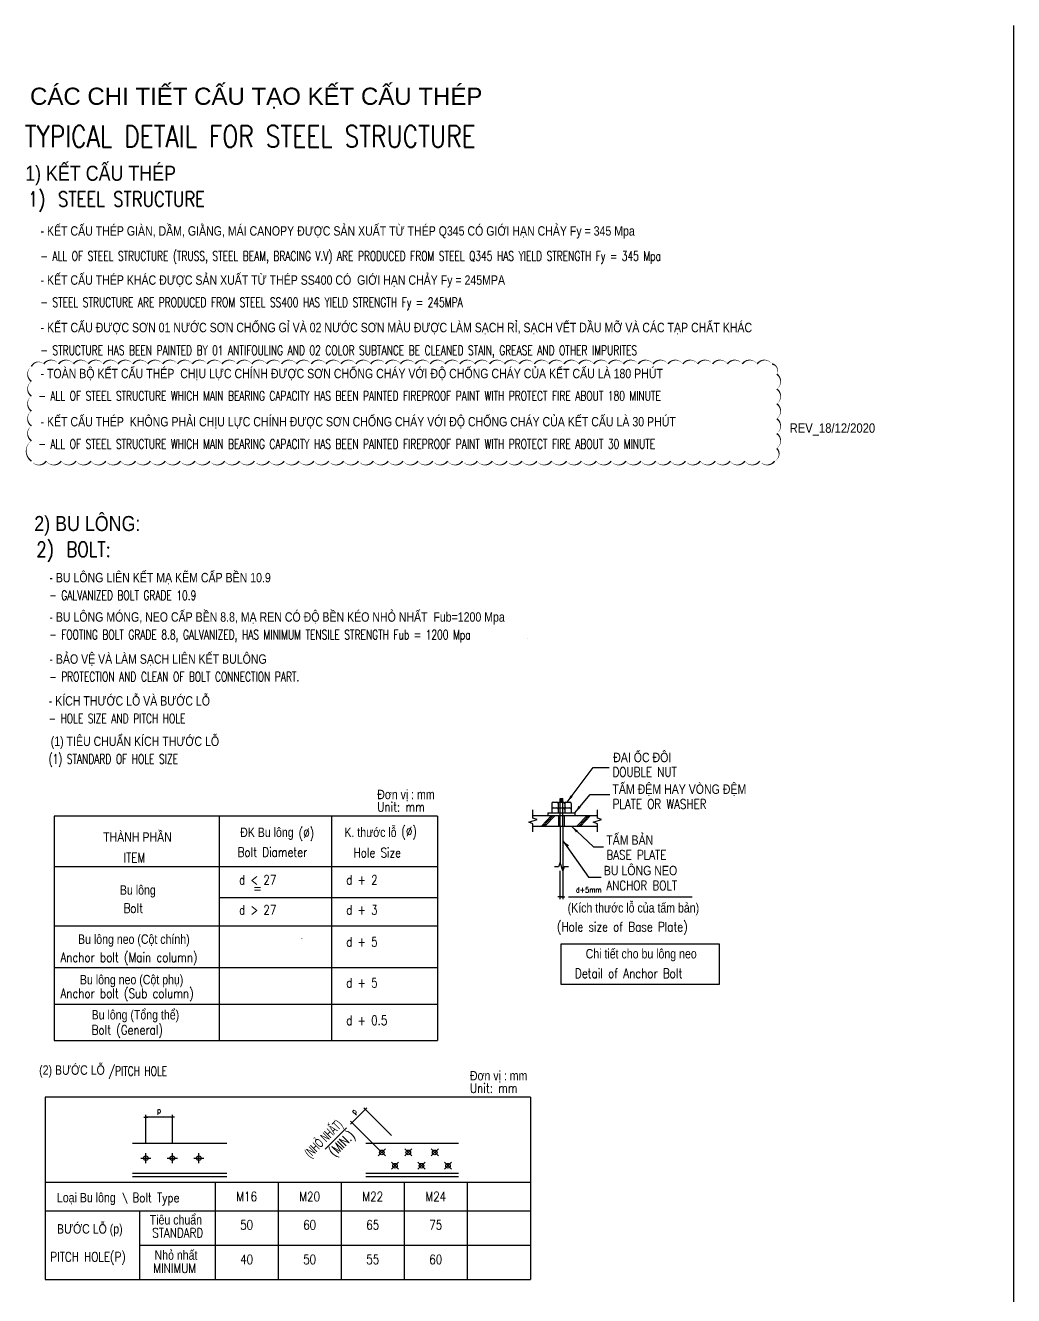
# Model space of a CAD drawing. Header units: millimetres. Extents: x 408913 to 1237273, y -191467 to -86666.
# Drawn here: x 1000067 to 1023057, y -159893 to -130337 of the extents above; entities that cross this region are included whole.
import ezdxf
from ezdxf.enums import TextEntityAlignment as Align

# ---------------------------------------------------------------- set-up
doc = ezdxf.new("R2010")
doc.units = ezdxf.units.MM
doc.header["$LTSCALE"] = 35
doc.header["$PDMODE"] = 3
for name, color, linetype in [('03-Dim', 1, 'Continuous'), ('BORDER', 3, 'Continuous'), ('CENT', 8, 'Continuous'), ('DIM', 1, 'Continuous'), ('ML', 4, 'Continuous'), ('STR.Dim_F-CL-B', 8, 'Continuous'), ('T', 7, 'Continuous'), ('TEXT', 4, 'Continuous'), ('X', 7, 'Continuous')]:
    doc.layers.add(name, color=color, linetype=linetype)
for name, color, linetype, lineweight in [('DIM-UBIK', 251, 'Continuous', 9), ('NDC_S_ENG TEXT', 2, 'Continuous', 9), ('NDC_S_ENG TITLE', 3, 'Continuous', 9), ('NDC_S_VN TEXT', 7, 'Continuous', 9)]:
    doc.layers.add(name, color=color, linetype=linetype, lineweight=lineweight)
doc.styles.add('Arial', font='arial.ttf', dxfattribs={"width": 0.6})
doc.styles.add('GHS', font='romans.shx', dxfattribs={"width": 0.8, "bigfont": 'vns.shx'})
doc.styles.add('NDC_ARIAL', font='arial.ttf', dxfattribs={"width": 0.85})
doc.styles.add('NDC_ROMANS', font='romans.shx', dxfattribs={"width": 0.8})
doc.styles.add('ROMANS', font='romans', dxfattribs={"width": 0.75, "bigfont": 'vns'})
doc.dimstyles.new('DIM-25', dxfattribs={"dimtxt": 80, "dimasz": 0.1, "dimexe": 30, "dimexo": 0, "dimgap": 30, "dimtad": 1, "dimdec": 0, "dimdsep": 46, "dimtxsty": 'NDC_ARIAL', "dimblk": 'D3', "dimcen": 3, "dimdle": 300, "dimclrd": 256, "dimclre": 256, "dimclrt": 2, "dimadec": 0, "dimazin": 0, "dimtfac": 1, "dimtdec": 0, "dimtix": 1, "dimtmove": 2, "dimatfit": 0, "dimfxl": 1, "dimtolj": 1, "dimtzin": 0, "dimarcsym": 0})

# ---------------------------------------------------------------- blocks, each defined once
blk = doc.blocks.new('D3')
at = {"layer": '03-Dim'}
blk.add_line((300, 0), (-300, 0), dxfattribs=at)
at = {"layer": '03-Dim', "color": 2, "const_width": 125}
blk.add_lwpolyline([(-62.5, 0, 1), (62.5, 0, 1)], format="xyb", close=True, dxfattribs=at)
blk = doc.blocks.new('*D365')
at = {"layer": '03-Dim', "lineweight": -2, "transparency": 16777216}
for p, q in [((1012502, -150012), (1012502, -150665)), ((1012568, -150012), (1012568, -150665)), ((1012502, -150617), (1012501, -150617)), ((1012568, -150617), (1012502, -150617)), ((1012568, -150617), (1012569, -150617))]:
    blk.add_line(p, q, dxfattribs=at)
at = {"layer": 'DEFPOINTS', "color": 0, "transparency": 16777216}
for p in [(1012502, -150012), (1012568, -150012), (1012502, -150617)]:
    blk.add_point(p, dxfattribs=at)
at = {"layer": '03-Dim', "lineweight": -2, "transparency": 16777216, "xscale": 0.16, "yscale": 0.16, "zscale": 0.16}
blk.add_blockref('D3', (1012502, -150617), dxfattribs=at)
at = {"layer": '03-Dim', "lineweight": -2, "transparency": 16777216, "xscale": 0.16, "yscale": 0.16, "zscale": 0.16, "rotation": 180}
blk.add_blockref('D3', (1012568, -150617), dxfattribs=at)
at = {"layer": '03-Dim', "color": 2, "transparency": 16777216, "insert": (1013173, -150452), "char_height": 128, "attachment_point": 5, "style": 'ROMANS'}
blk.add_mtext('\\A1;d+5mm', dxfattribs=at)
blk = doc.blocks.new('*D366')
at = {"layer": '03-Dim', "lineweight": -2, "transparency": 16777216}
for p, q in [((1002869, -156349), (1002869, -155690)), ((1003485, -155738), (1002869, -155738)), ((1003485, -156349), (1003485, -155690))]:
    blk.add_line(p, q, dxfattribs=at)
at = {"layer": 'DEFPOINTS', "color": 0, "transparency": 16777216}
for p in [(1002869, -155738), (1002869, -156349), (1003485, -156349)]:
    blk.add_point(p, dxfattribs=at)
at = {"layer": '03-Dim', "lineweight": -2, "transparency": 16777216, "xscale": 0.16, "yscale": 0.16, "zscale": 0.16, "rotation": 180}
blk.add_blockref('D3', (1002869, -155738), dxfattribs=at)
at = {"layer": '03-Dim', "lineweight": -2, "transparency": 16777216, "xscale": 0.16, "yscale": 0.16, "zscale": 0.16}
blk.add_blockref('D3', (1003485, -155738), dxfattribs=at)
at = {"layer": '03-Dim', "color": 2, "transparency": 16777216, "insert": (1003177, -155605), "char_height": 128, "attachment_point": 5, "style": 'ROMANS'}
blk.add_mtext('\\A1;p', dxfattribs=at)
blk = doc.blocks.new('*D367')
at = {"layer": '03-Dim', "lineweight": -2, "transparency": 16777216}
for p, q in [((1007973, -155559), (1007665, -155867)), ((1008583, -156169), (1007939, -155525)), ((1008275, -156477), (1007631, -155833))]:
    blk.add_line(p, q, dxfattribs=at)
at = {"layer": 'DEFPOINTS', "color": 0, "transparency": 16777216}
for p in [(1007665, -155867), (1008583, -156169), (1008275, -156477)]:
    blk.add_point(p, dxfattribs=at)
at = {"layer": '03-Dim', "lineweight": -2, "transparency": 16777216, "xscale": 0.16, "yscale": 0.16, "zscale": 0.16}
for p, rotation in [((1007973, -155559), 44.99999999941047), ((1007665, -155867), 224.9999999994105)]:
    blk.add_blockref('D3', p, dxfattribs=dict(at, rotation=rotation))
at = {"layer": '03-Dim', "color": 2, "transparency": 16777216, "insert": (1007724, -155618), "char_height": 128, "attachment_point": 5, "rotation": 45, "style": 'ROMANS'}
blk.add_mtext('\\A1;p', dxfattribs=at)

msp = doc.modelspace()

# ---------------------------------------------------------------- linework, layer by layer
for p, q in [((1012667.3, -148409.9), (1013278.6, -147607.5)), ((1013278.6, -147607.5), (1013651, -147607.5)), ((1012851.8, -148659.4), (1013206.6, -148230.6)), ((1013206.9, -148230.4), (1013660.7, -148230.4)), ((1012773.6, -148971.2), (1013280.1, -149450.5)), ((1012570.6, -149312.8), (1013169.2, -150153.2)), ((1013280.1, -149450.5), (1013519.5, -149450.5)), ((1013169.2, -150153.2), (1013458.5, -150153.2))]:
    msp.add_line(p, q)
msp.add_arc((1011746.7, -144598.6), 0.396, 90, 142.70166)
at = {"layer": 'BORDER'}
for p, q in [((1012504.1, -148325.1), (1012570.6, -148325.1)), ((1012504.1, -148409.9), (1012504.1, -148325.1)), ((1012504.1, -148342.1), (1012570.6, -148342.1)), ((1012504.1, -148359), (1012570.6, -148359)), ((1012570.6, -148409.9), (1012570.6, -148325.1)), ((1012222.9, -148659.4), (1012851.8, -148659.4)), ((1012222.9, -148659.4), (1012222.9, -148721.7)), ((1012312.8, -148439.6), (1012312.8, -148659.4)), ((1012342.5, -148409.9), (1012432.4, -148409.9)), ((1012342.5, -148541), (1012432.4, -148541)), ((1012462.1, -148439.6), (1012462.1, -148659.4)), ((1012491.8, -148409.9), (1012582.8, -148409.9)), ((1012491.8, -148541), (1012582.8, -148541)), ((1012504.1, -148376), (1012570.6, -148376)), ((1012504.1, -148392.9), (1012570.6, -148392.9)), ((1012504.1, -148971.2), (1012504.1, -148409.9)), ((1012570.6, -148971.2), (1012570.6, -148409.9)), ((1012612.5, -148439.6), (1012612.5, -148659.4)), ((1012642.2, -148409.9), (1012732.1, -148409.9)), ((1012642.2, -148541), (1012732.1, -148541)), ((1012761.8, -148439.6), (1012761.8, -148659.4)), ((1012851.8, -148659.4), (1012851.8, -148721.7)), ((1011874.4, -148721.7), (1013373, -148721.7)), ((1012071.5, -148971.2), (1012306, -148721.7)), ((1012112.2, -148971.2), (1012346.8, -148721.7)), ((1012153, -148971.2), (1012387.6, -148721.7)), ((1012472.6, -148721.7), (1012472.6, -148971.2)), ((1012602, -148721.7), (1012602, -148971.2)), ((1012898.8, -148971.2), (1013133.4, -148721.7)), ((1012939.5, -148971.2), (1013174.1, -148721.7)), ((1012980.3, -148971.2), (1013214.9, -148721.7)), ((1011874.4, -148971.2), (1013373, -148971.2)), ((1012504.1, -148971.2), (1012504.1, -149821)), ((1012570.6, -148971.2), (1012570.6, -150005.8))]:
    msp.add_line(p, q, dxfattribs=at)
for points in [[(1011874.4, -149103.2), (1011874.4, -148912.5), (1011775.4, -148877.4), (1011973.4, -148815.5), (1011874.4, -148780.5), (1011874.4, -148589.7)], [(1013373, -149103.2), (1013373, -148912.5), (1013274, -148877.4), (1013472, -148815.5), (1013373, -148780.5), (1013373, -148589.7)], [(1012702.6, -149913.4), (1012603.3, -149913.4), (1012568.3, -150012.4), (1012506.4, -149814.4), (1012471.3, -149913.4), (1012372.1, -149913.4)]]:
    msp.add_lwpolyline(points, dxfattribs=at)
for centre, radius, start, end in [((1013206.9, -148230.8), 0.396, 90, 140.39604), ((1012342.5, -148439.6), 29.7, 90, 180), ((1012342.5, -148570.7), 29.7, 90, 180), ((1012432.4, -148439.6), 29.7, 0, 90), ((1012432.4, -148570.7), 29.7, 0, 90), ((1012491.8, -148439.6), 29.7, 90, 180), ((1012491.8, -148570.7), 29.7, 90, 180), ((1012582.8, -148439.6), 29.7, 0, 90), ((1012582.8, -148570.7), 29.7, 0, 90), ((1012642.2, -148439.6), 29.7, 90, 180), ((1012642.2, -148570.7), 29.7, 90, 180), ((1012732.1, -148439.6), 29.7, 0, 90), ((1012732.1, -148570.7), 29.7, 0, 90)]:
    msp.add_arc(centre, radius, start, end, dxfattribs=at)
for points in [[(1012798.9, -148286.1), (1012751.7, -148250.1), (1012667.3, -148409.9)], [(1012983.4, -148535.6), (1012936.1, -148499.6), (1012851.8, -148659.4)], [(1012877.9, -149118.8), (1012920.1, -149077), (1012773.6, -148971.2)], [(1012674.8, -149460.4), (1012717.1, -149418.6), (1012570.6, -149312.8)]]:
    msp.add_solid(points, dxfattribs=at)
at = {"layer": 'CENT'}
for p, q in [((1002869.2, -156813.8), (1002869.2, -156577.6)), ((1003485.2, -156813.8), (1003485.2, -156577.6)), ((1004101.2, -156813.8), (1004101.2, -156577.6)), ((1008441.7, -156643.8), (1008274.7, -156476.8)), ((1008274.7, -156643.8), (1008441.7, -156476.8)), ((1009057.7, -156643.8), (1008890.7, -156476.8)), ((1008890.7, -156643.8), (1009057.7, -156476.8)), ((1009506.7, -156643.8), (1009673.7, -156476.8)), ((1009673.7, -156643.8), (1009506.7, -156476.8)), ((1002751.1, -156695.7), (1002987.3, -156695.7)), ((1003367.1, -156695.7), (1003603.3, -156695.7)), ((1003983.1, -156695.7), (1004219.3, -156695.7)), ((1008582.7, -156954.5), (1008749.7, -156787.5)), ((1008749.7, -156954.5), (1008582.7, -156787.5)), ((1009198.7, -156954.5), (1009365.7, -156787.5)), ((1009365.7, -156954.5), (1009198.7, -156787.5)), ((1009814.7, -156954.5), (1009981.7, -156787.5)), ((1009981.7, -156954.5), (1009814.7, -156787.5))]:
    msp.add_line(p, q, dxfattribs=at)
at = {"layer": 'DEFPOINTS', "color": 1}
msp.add_lwpolyline([(1000207.5, -140475.2, 0, 34.6, 0.5205671), (1000553.3, -140475.2, 0, 34.6, 0.5205671), (1000899, -140475.2, 0, 34.6, 0.5205671), (1001244.8, -140475.2, 0, 34.6, 0.5205671), (1001590.6, -140475.2, 0, 34.6, 0.5205671), (1001936.4, -140475.2, 0, 34.6, 0.5205671), (1002282.2, -140475.2, 0, 34.6, 0.5205671), (1002627.9, -140475.2, 0, 34.6, 0.5205671), (1002973.7, -140475.2, 0, 34.6, 0.5205671), (1003319.5, -140475.2, 0, 34.6, 0.5205671), (1003665.3, -140475.2, 0, 34.6, 0.5205671), (1004011.1, -140475.2, 0, 34.6, 0.5205671), (1004356.8, -140475.2, 0, 34.6, 0.5205671), (1004702.6, -140475.2, 0, 34.6, 0.5205671), (1005048.4, -140475.2, 0, 34.6, 0.5205671), (1005394.2, -140475.2, 0, 34.6, 0.5205671), (1005739.9, -140475.2, 0, 34.6, 0.5205671), (1006085.7, -140475.2, 0, 34.6, 0.5205671), (1006431.5, -140475.2, 0, 34.6, 0.5205671), (1006777.3, -140475.2, 0, 34.6, 0.5205671), (1007123.1, -140475.2, 0, 34.6, 0.5205671), (1007468.8, -140475.2, 0, 34.6, 0.5205671), (1007814.6, -140475.2, 0, 34.6, 0.5205671), (1008160.4, -140475.2, 0, 34.6, 0.5205671), (1008506.2, -140475.2, 0, 34.6, 0.5205671), (1008852, -140475.2, 0, 34.6, 0.5205671), (1009197.7, -140475.2, 0, 34.6, 0.5205671), (1009543.5, -140475.2, 0, 34.6, 0.5205671), (1009889.3, -140475.2, 0, 34.6, 0.5205671), (1010235.1, -140475.2, 0, 34.6, 0.5205671), (1010580.9, -140475.2, 0, 34.6, 0.5205671), (1010926.6, -140475.2, 0, 34.6, 0.5205671), (1011272.4, -140475.2, 0, 34.6, 0.5205671), (1011618.2, -140475.2, 0, 34.6, 0.5205671), (1011964, -140475.2, 0, 34.6, 0.5205671), (1012309.8, -140475.2, 0, 34.6, 0.5205671), (1012655.5, -140475.2, 0, 34.6, 0.5205671), (1013001.3, -140475.2, 0, 34.6, 0.5205671), (1013347.1, -140475.2, 0, 34.6, 0.5205671), (1013692.9, -140475.2, 0, 34.6, 0.5205671), (1014038.6, -140475.2, 0, 34.6, 0.5205671), (1014384.4, -140475.2, 0, 34.6, 0.5205671), (1014730.2, -140475.2, 0, 34.6, 0.5205671), (1015076, -140475.2, 0, 34.6, 0.5205671), (1015421.8, -140475.2, 0, 34.6, 0.5205671), (1015767.5, -140475.2, 0, 34.6, 0.5205671), (1016113.3, -140475.2, 0, 34.6, 0.5205671), (1016459.1, -140475.2, 0, 34.6, 0.5205671), (1016804.9, -140475.2, 0, 34.6, 0.5205671), (1017150.7, -140475.2, 0, 34.6, 0.5205671), (1017496.4, -140475.2, 0, 34.6, 0.5205671), (1017546.8, -140179.8, 0, 34.6, 0.5205671), (1017546.8, -139834, 0, 34.6, 0.5205671), (1017546.8, -139488.2, 0, 34.6, 0.5205671), (1017546.8, -139142.4, 0, 34.6, 0.5205671), (1017546.8, -138796.7, 0, 34.6, 0.5205671), (1017546.8, -138450.9, 0, 34.6, 0.5205671), (1017437.2, -138214.7, 0, 34.6, 0.5205671), (1017091.4, -138214.7, 0, 34.6, 0.5205671), (1016745.7, -138214.7, 0, 34.6, 0.5205671), (1016399.9, -138214.7, 0, 34.6, 0.5205671), (1016054.1, -138214.7, 0, 34.6, 0.5205671), (1015708.3, -138214.7, 0, 34.6, 0.5205671), (1015362.5, -138214.7, 0, 34.6, 0.5205671), (1015016.8, -138214.7, 0, 34.6, 0.5205671), (1014671, -138214.7, 0, 34.6, 0.5205671), (1014325.2, -138214.7, 0, 34.6, 0.5205671), (1013979.4, -138214.7, 0, 34.6, 0.5205671), (1013633.7, -138214.7, 0, 34.6, 0.5205671), (1013287.9, -138214.7, 0, 34.6, 0.5205671), (1012942.1, -138214.7, 0, 34.6, 0.5205671), (1012596.3, -138214.7, 0, 34.6, 0.5205671), (1012250.5, -138214.7, 0, 34.6, 0.5205671), (1011904.8, -138214.7, 0, 34.6, 0.5205671), (1011559, -138214.7, 0, 34.6, 0.5205671), (1011213.2, -138214.7, 0, 34.6, 0.5205671), (1010867.4, -138214.7, 0, 34.6, 0.5205671), (1010521.6, -138214.7, 0, 34.6, 0.5205671), (1010175.9, -138214.7, 0, 34.6, 0.5205671), (1009830.1, -138214.7, 0, 34.6, 0.5205671), (1009484.3, -138214.7, 0, 34.6, 0.5205671), (1009138.5, -138214.7, 0, 34.6, 0.5205671), (1008792.7, -138214.7, 0, 34.6, 0.5205671), (1008447, -138214.7, 0, 34.6, 0.5205671), (1008101.2, -138214.7, 0, 34.6, 0.5205671), (1007755.4, -138214.7, 0, 34.6, 0.5205671), (1007409.6, -138214.7, 0, 34.6, 0.5205671), (1007063.8, -138214.7, 0, 34.6, 0.5205671), (1006718.1, -138214.7, 0, 34.6, 0.5205671), (1006372.3, -138214.7, 0, 34.6, 0.5205671), (1006026.5, -138214.7, 0, 34.6, 0.5205671), (1005680.7, -138214.7, 0, 34.6, 0.5205671), (1005335, -138214.7, 0, 34.6, 0.5205671), (1004989.2, -138214.7, 0, 34.6, 0.5205671), (1004643.4, -138214.7, 0, 34.6, 0.5205671), (1004297.6, -138214.7, 0, 34.6, 0.5205671), (1003951.8, -138214.7, 0, 34.6, 0.5205671), (1003606.1, -138214.7, 0, 34.6, 0.5205671), (1003260.3, -138214.7, 0, 34.6, 0.5205671), (1002914.5, -138214.7, 0, 34.6, 0.5205671), (1002568.7, -138214.7, 0, 34.6, 0.5205671), (1002222.9, -138214.7, 0, 34.6, 0.5205671), (1001877.2, -138214.7, 0, 34.6, 0.5205671), (1001531.4, -138214.7, 0, 34.6, 0.5205671), (1001185.6, -138214.7, 0, 34.6, 0.5205671), (1000839.8, -138214.7, 0, 34.6, 0.5205671), (1000494, -138214.7, 0, 34.6, 0.5205671), (1000207.5, -138273.9, 0, 34.6, 0.5205671), (1000207.5, -138619.7, 0, 34.6, 0.5205671), (1000207.5, -138965.4, 0, 34.6, 0.5205671), (1000207.5, -139311.2, 0, 34.6, 0.5205671), (1000207.5, -139657, 0, 34.6, 0.5205671), (1000207.5, -140002.8, 0, 34.6, 0.5205671)], format="xyseb", close=True, dxfattribs=at)
at = {"layer": 'DIM'}
for p, q in [((1012700.3, -150617), (1015580, -150617)), ((1007540.2, -155991.2), (1007043.5, -156487.9))]:
    msp.add_line(p, q, dxfattribs=at)
at = {"layer": 'ML'}
for p, q in [((1004574.2, -148733.7), (1004574.2, -153956.4)), ((1007184.9, -148733.7), (1007184.9, -153956.4)), ((1000736.1, -149905.4), (1009657.3, -149905.4)), ((1002556.8, -156349.2), (1004751.4, -156349.2)), ((1007986, -156349.2), (1010139.6, -156349.2)), ((1002556.8, -157042.2), (1004751.4, -157042.2)), ((1002556.8, -157119.2), (1004751.4, -157119.2)), ((1007986, -157042.2), (1010139.6, -157042.2)), ((1007986, -157119.2), (1010139.6, -157119.2)), ((1011813.8, -157257.7), (1000523.4, -157257.7)), ((1004480.5, -157257.7), (1004480.5, -159519.7)), ((1005947.2, -157257.7), (1005947.2, -159519.7)), ((1007413.8, -157257.7), (1007413.8, -159519.7)), ((1008880.5, -157257.7), (1008880.5, -159519.7)), ((1010347.2, -157257.7), (1010347.2, -159519.7)), ((1000523.4, -157917.7), (1011813.8, -157917.7)), ((1002723.4, -157917.7), (1002723.4, -159519.7)), ((1002723.4, -158720.2), (1011813.8, -158720.2))]:
    msp.add_line(p, q, dxfattribs=at)
for centre in [(1002869.2, -156695.7), (1003485.2, -156695.7), (1004101.2, -156695.7), (1008358.2, -156560.3), (1008974.2, -156560.3), (1009590.2, -156560.3), (1008666.2, -156871), (1009282.2, -156871), (1009898.2, -156871)]:
    msp.add_circle(centre, 53.2, dxfattribs=at)
at = {"layer": 'STR.Dim_F-CL-B'}
msp.add_line((1023056.5, -130337.2), (1023056.5, -186337.2), dxfattribs=at)
at = {"layer": 'T'}
for p, q in [((1000736.1, -148733.7), (1000736.1, -153956.4)), ((1009657.3, -148733.7), (1000736.1, -148733.7)), ((1009657.3, -148733.7), (1009657.3, -153956.4)), ((1000736.1, -153956.4), (1009657.3, -153956.4)), ((1000523.4, -155277.7), (1000523.4, -159519.7)), ((1011813.8, -155277.7), (1000523.4, -155277.7)), ((1011813.8, -155277.7), (1011813.8, -159519.7)), ((1000523.4, -159519.7), (1011813.8, -159519.7))]:
    msp.add_line(p, q, dxfattribs=at)
msp.add_lwpolyline([(1012524.7, -152649.4), (1016218.2, -152649.4), (1016218.2, -151712.2), (1012524.7, -151712.2)], close=True, dxfattribs=at)
at = {"layer": 'X'}
for p, q in [((1004574.2, -150631.2), (1009657.3, -150631.2)), ((1000736.1, -151291.2), (1009657.3, -151291.2)), ((1000736.1, -152259.7), (1009657.3, -152259.7)), ((1000736.1, -153109.2), (1009657.3, -153109.2))]:
    msp.add_line(p, q, dxfattribs=at)

# ---------------------------------------------------------------- texts
at = {"layer": '03-Dim', "char_height": 220, "attachment_point": 5, "rotation": 45}
for s, insert, style in [('(NHỎ NHẤT)', (1007024.1, -156262.5), 'Arial'), ('(MIN.)', (1007452.3, -156380), 'GHS')]:
    msp.add_mtext(s, dxfattribs=dict(at, insert=insert, style=style))
at = {"layer": 'DEFPOINTS', "color": 1, "style": 'NDC_ARIAL', "width": 0.85}
msp.add_text('REV_18/12/2020', height=220, dxfattribs=at).set_placement((1017846.5, -139816.5))
at = {"layer": 'DIM-UBIK', "ltscale": 10, "insert": (1006493.7, -151587.8), "char_height": 3.67, "attachment_point": 1, "style": 'ROMANS'}
msp.add_mtext_dynamic_manual_height_columns('²', width=1443.873, gutter_width=10, heights=[0], dxfattribs=at)
at = {"layer": 'NDC_S_ENG TEXT', "style": 'NDC_ROMANS'}
for s, width, p in [('- ALL OF STEEL STRUCTURE (TRUSS, STEEL BEAM, BRACING V.V) ARE PRODUCED FROM STEEL Q345 HAS YIELD STRENGTH Fy = 345 Mpa', 0.7, (1000418.4, -135813.7)), ('- STEEL STRUCTURE ARE PRODUCED FROM STEEL SS400 HAS YIELD STRENGTH Fy = 245MPA', 0.7, (1000418.4, -136890.5)), ('- STRUCTURE HAS BEEN PAINTED BY 01 ANTIFOULING AND 02 COLOR SUBTANCE BE CLEANED STAIN, GREASE AND OTHER IMPURITES', 0.7, (1000418.4, -138007)), ('- ALL OF STEEL STRUCTURE WHICH MAIN BEARING CAPACITY HAS BEEN PAINTED FIREPROOF PAINT WITH PROTECT FIRE ABOUT 180 MINUTE', 0.7, (1000371.3, -139066.2)), ('- ALL OF STEEL STRUCTURE WHICH MAIN BEARING CAPACITY HAS BEEN PAINTED FIREPROOF PAINT WITH PROTECT FIRE ABOUT 30 MINUTE', 0.7, (1000371.3, -140186.7)), ('- GALVANIZED BOLT GRADE 10.9', 0.7, (1000622.9, -143707.4)), ('- FOOTING BOLT GRADE 8.8, GALVANIZED, HAS MINIMUM TENSILE STRENGTH Fub = 1200 Mpa', 0.7, (1000622.9, -144623.5)), ('- PROTECTION AND CLEAN OF BOLT CONNECTION PART.', 0.7, (1000622.9, -145602.2)), ('- HOLE SIZE AND PITCH HOLE', 0.7, (1000608.1, -146575.7)), ('(1) STANDARD OF HOLE SIZE', 0.7, (1000608.1, -147516.5)), ('DOUBLE NUT', 0.8, (1013726.2, -147820.3)), ('PLATE OR WASHER', 0.8, (1013726.2, -148564.7)), ('Unit: mm', 0.8, (1008252, -148630)), ('Bolt Diameter', 0.8, (1005003, -149683.7)), ('Hole Size', 0.8, (1007701.5, -149695.7)), ('BASE PLATE', 0.8, (1013583.5, -149748.6)), ('ITEM', 0.8, (1002349.7, -149811.8)), ('ANCHOR BOLT', 0.8, (1013583.5, -150458.1)), ('Bolt', 0.8, (1002349.7, -150986.8)), ('(Hole size of Base Plate)', 0.8, (1012434.3, -151420.5)), ('Anchor bolt (Main column)', 0.8, (1000881.7, -152131.2)), ('Detail of Anchor Bolt', 0.8, (1012853.1, -152503.6)), ('Anchor bolt (Sub column)', 0.8, (1000881.7, -152970.4)), ('Bolt (General)', 0.8, (1001607.2, -153819.9)), ('/PITCH HOLE', 0.7, (1002004.4, -154778.9)), ('Unit: mm', 0.8, (1010408.5, -155174)), ('\\ Bolt Type', 0.8, (1002329.6, -157722)), ('STANDARD', 0.8, (1003018.6, -158542.1)), ('PITCH HOLE(P)', 0.8, (1000647.2, -159101.4)), ('MINIMUM', 0.8, (1003042.5, -159363.3))]:
    msp.add_text(s, height=220, dxfattribs=dict(at, width=width)).set_placement(p)
at = {"layer": 'NDC_S_ENG TEXT', "ltscale": 30, "insert": (999775.3, -132669.6), "char_height": 500, "width": 19103.151, "attachment_point": 1, "style": 'NDC_ROMANS'}
msp.add_mtext(' TYPICAL DETAIL FOR STEEL STRUCTURE', dxfattribs=at)
at = {"layer": 'NDC_S_ENG TEXT', "insert": (999775.3, -134204.7), "char_height": 350, "width": 19103.151, "attachment_point": 1, "style": 'NDC_ROMANS'}
msp.add_mtext('\\pi-700,l1050,t1050,1400;1)^ISTEEL STRUCTURE', dxfattribs=at)
at = {"layer": 'NDC_S_ENG TITLE', "insert": (999622, -142354.7), "char_height": 350, "width": 19103.151, "attachment_point": 1, "style": 'NDC_ROMANS'}
msp.add_mtext('\\pi-700,l1400,t1400,1750;2)^IBOLT:', dxfattribs=at)
at = {"layer": 'NDC_S_VN TEXT', "style": 'NDC_ARIAL'}
msp.add_text('CÁC CHI TIẾT CẤU TẠO KẾT CẤU THÉP', height=400, dxfattribs=at).set_placement((1000174.3, -132185.4))
at = {"layer": 'NDC_S_VN TEXT', "style": 'NDC_ARIAL', "width": 0.85}
for s, p in [('1) KẾT CẤU THÉP', (1000060.8, -133953)), ('2) BU LÔNG:', (1000272.4, -142103))]:
    msp.add_text(s, height=350, dxfattribs=at).set_placement(p)
at = {"layer": 'T', "style": 'Arial', "width": 0.8}
msp.add_text('Chi tiết cho bu lông neo', height=220, dxfattribs=at).set_placement((1014392.9, -151957.9), align=Align.MIDDLE)
at = {"layer": 'TEXT', "color": 0, "width": 0.8}
for s, style, p in [('- KẾT CẤU THÉP GIÀN, DẦM, GIẰNG, MÁI CANOPY ĐƯỢC SẢN XUẤT TỪ THÉP Q345 CÓ GIỚI HẠN CHẢY Fy = 345 Mpa ', 'Arial', (1000418.4, -135230)), ('- KẾT CẤU THÉP KHÁC ĐƯỢC SẢN XUẤT TỪ THÉP SS400 CÓ  GIỚI HẠN CHẢY Fy = 245MPA', 'Arial', (1000418.4, -136372.5)), ('- KẾT CẤU ĐƯỢC SƠN 01 NƯỚC SƠN CHỐNG GỈ VÀ 02 NƯỚC SƠN MÀU ĐƯỢC LÀM SẠCH RỈ, SẠCH VẾT DẦU MỠ VÀ CÁC TẠP CHẤT KHÁC', 'Arial', (1000418.4, -137477)), ('- TOÀN BỘ KẾT CẤU THÉP  CHỊU LỰC CHÍNH ĐƯỢC SƠN CHỐNG CHÁY VỚI ĐỘ CHỐNG CHÁY CỦA KẾT CẤU LÀ 180 PHÚT', 'Arial', (1000418.4, -138547.6)), ('- KẾT CẤU THÉP  KHÔNG PHẢI CHỊU LỰC CHÍNH ĐƯỢC SƠN CHỐNG CHÁY VỚI ĐỘ CHỐNG CHÁY CỦA KẾT CẤU LÀ 30 PHÚT', 'Arial', (1000418.4, -139668.1)), ('- BU LÔNG LIÊN KẾT MẠ KẼM CẤP BỀN 10.9', 'Arial', (1000625, -143296.4)), ('- BU LÔNG MÓNG, NEO CẤP BỀN 8.8, MẠ REN CÓ ĐỘ BỀN KÉO NHỎ NHẤT  Fub=1200 Mpa', 'Arial', (1000625, -144212.5)), ('- BẢO VỆ VÀ LÀM SẠCH LIÊN KẾT BULÔNG', 'Arial', (1000625, -145191.2)), ('- KÍCH THƯỚC LỖ VÀ BƯỚC LỖ', 'Arial', (1000610.3, -146164.7)), ('(1) TIÊU CHUẨN KÍCH THƯỚC LỖ', 'Arial', (1000655.8, -147105.5)), ('ĐAI ỐC ĐÔI', 'Arial', (1013741.7, -147480.7)), ('TẤM ĐỆM HAY VÒNG ĐỆM', 'Arial', (1013723.2, -148218.9)), ('Đơn vị : mm', 'Arial', (1008252, -148342)), ('K. thước lỗ', 'Arial', (1007488.4, -149222.9)), ('(%%C)', 'GHS', (1008813.5, -149206.2)), ('THÀNH PHẦN', 'Arial', (1001875.2, -149333.8)), ('ĐK Bu lông', 'Arial', (1005063.1, -149222.9)), ('(%%C)', 'GHS', (1006424.6, -149241.4)), ('TẤM BẢN', 'Arial', (1013580.5, -149402.8)), ('BU LÔNG NEO', 'Arial', (1013523.1, -150112.4)), ('d < 27', 'GHS', (1005037.1, -150328.8)), ('d + 2', 'GHS', (1007529, -150328.8)), ('Bu lông', 'Arial', (1002266, -150564.1)), ('=', 'GHS', (1005369.9, -150523.6)), ('(Kích thước lỗ của tấm bản)', 'Arial', (1012682.3, -150979.5)), ('d > 27', 'GHS', (1005037.1, -151028.7)), ('d + 3', 'GHS', (1007529, -151028.7)), ('Bu lông neo (Cột chính)', 'Arial', (1001291.5, -151708.6)), ('d + 5', 'GHS', (1007529, -151771.4)), ('Bu lông neo (Cột phụ)', 'Arial', (1001335.5, -152650.7)), ('d + 5', 'GHS', (1007529, -152723.2)), ('Bu lông (Tổng thể)', 'Arial', (1001607.8, -153468)), ('d + 0.5', 'GHS', (1007529, -153598.8)), ('(2) BƯỚC LỖ', 'Arial', (1000386, -154755)), ('Đơn vị : mm', 'Arial', (1010408.5, -154886)), ('Loại Bu lông', 'Arial', (1000800.2, -157722)), ('Tiêu chuẩn', 'Arial', (1002959.5, -158238.6)), ('BƯỚC LỖ (p)', 'Arial', (1000801.5, -158450.3)), ('Nhỏ nhất', 'Arial', (1003071.4, -159059.7))]:
    msp.add_text(s, height=220, dxfattribs=dict(at, style=style)).set_placement(p)
at = {"layer": 'TEXT', "color": 0, "style": 'GHS', "width": 0.8}
for s, p in [('M16', (1005213.8, -157587.7)), ('M20', (1006680.5, -157587.7)), ('M22', (1008147.2, -157587.7)), ('M24', (1009613.8, -157587.7)), ('50', (1005213.8, -158247.7)), ('60', (1006680.5, -158247.7)), ('65', (1008147.2, -158247.7)), ('75', (1009613.8, -158247.7)), ('40', (1005213.8, -159050.2)), ('50', (1006680.5, -159050.2)), ('55', (1008147.2, -159050.2)), ('60', (1009613.8, -159050.2))]:
    msp.add_text(s, height=220, dxfattribs=at).set_placement(p, align=Align.MIDDLE)

# ---------------------------------------------------------------- dimensions: what is measured, and where the dimension line sits
at = {"layer": '03-Dim'}
dim = msp.add_linear_dim(base=(1012501.7, -150617), p1=(1012568.3, -150012.4), p2=(1012501.7, -150012.4), angle=180, text='d+5mm', dimstyle='DIM-25', override={"dimscale": 1.6, "dimtxsty": 'ROMANS', "dimfxl": 3}, dxfattribs=at)
dim.commit()
dim.dimension.update_dxf_attribs({"geometry": '*D365', "text_midpoint": (1013172.7, -150452), "dimtype": 160})
dim = msp.add_linear_dim(base=(1002869.2, -155738.3), p1=(1003485.2, -156349.2), p2=(1002869.2, -156349.2), text='p', dimstyle='DIM-25', override={"dimscale": 1.6, "dimtxsty": 'ROMANS', "dimfxl": 3}, dxfattribs=at)
dim.commit()
dim.dimension.update_dxf_attribs({"geometry": '*D366', "text_midpoint": (1003177.2, -155605)})
dim = msp.add_linear_dim(base=(1007664.7, -155866.7), p1=(1008582.7, -156168.8), p2=(1008274.7, -156476.8), angle=45, text='p', dimstyle='DIM-25', override={"dimscale": 1.6, "dimtxsty": 'ROMANS', "dimfxl": 3}, dxfattribs=at)
dim.commit()
dim.dimension.update_dxf_attribs({"geometry": '*D367', "text_midpoint": (1007724.4, -155618.4)})

doc.saveas('drawing.dxf')
